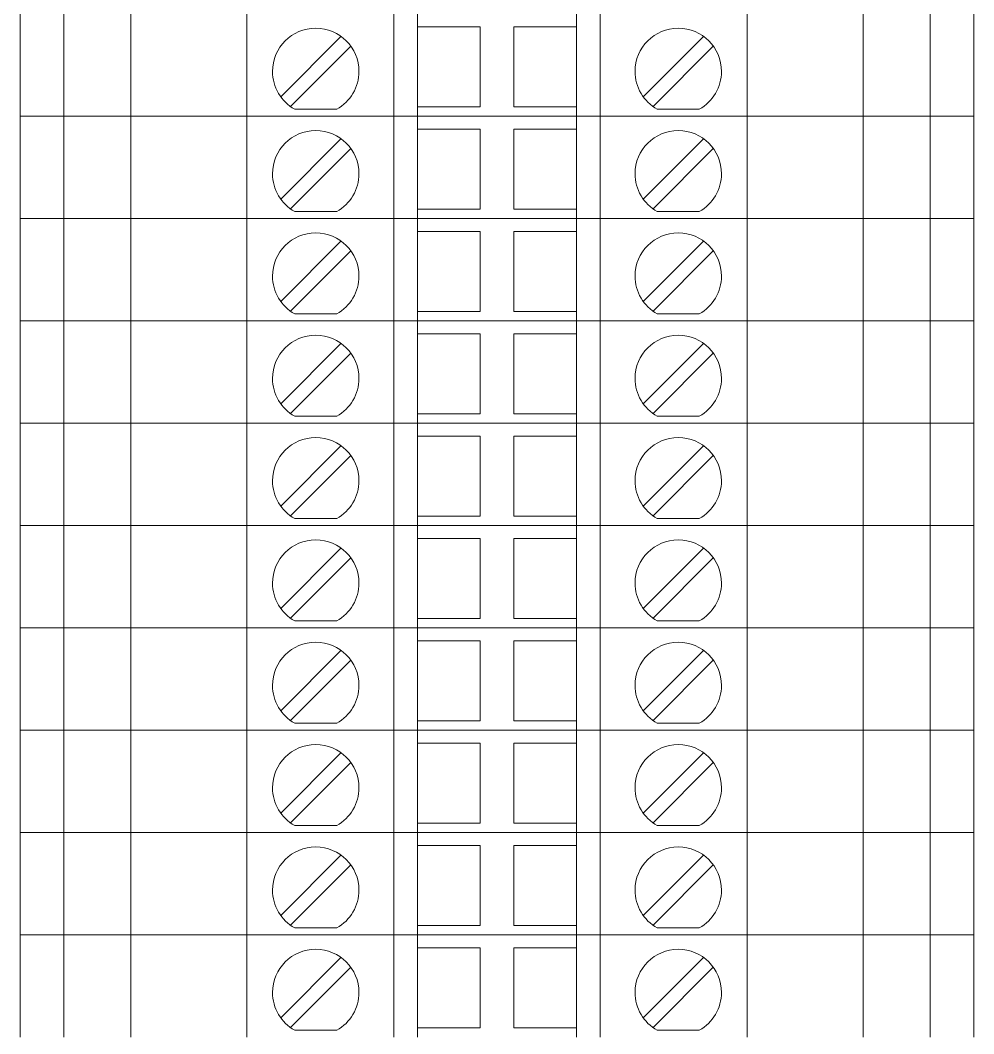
# Model space of a CAD drawing. Header units: millimetres. Extents: x 1880 to 4113, y 771 to 2990.
# Drawn here: x 3136.1 to 3184.1, y 2127 to 2178 of the extents above; entities that cross this region are included whole.
import ezdxf

# ---------------------------------------------------------------- set-up
doc = ezdxf.new("R2010")
doc.units = ezdxf.units.MM
doc.layers.add('000-PI-ORMAR', color=2, linetype='Continuous')

msp = doc.modelspace()

# ---------------------------------------------------------------- linework, layer by layer
at = {"layer": '000-PI-ORMAR', "color": 0, "linetype": 'ByBlock', "lineweight": 0}
for p, q in [((3136.072, 2173.213), (3136.072, 2178.363)), ((3138.272, 2173.213), (3138.272, 2178.363)), ((3141.633, 2173.213), (3141.633, 2178.363)), ((3147.472, 2173.213), (3147.472, 2178.363)), ((3154.872, 2173.213), (3154.872, 2178.363)), ((3156.072, 2173.213), (3156.072, 2178.363)), ((3164.072, 2173.213), (3164.072, 2178.363)), ((3165.272, 2173.213), (3165.272, 2178.363)), ((3172.672, 2173.213), (3172.672, 2178.363)), ((3178.511, 2173.213), (3178.511, 2178.363)), ((3181.872, 2173.213), (3181.872, 2178.363)), ((3184.072, 2173.213), (3184.072, 2178.363)), ((3156.072, 2177.713), (3156.072, 2177.713)), ((3156.072, 2177.713), (3159.222, 2177.713)), ((3159.222, 2177.713), (3159.222, 2173.688)), ((3159.222, 2177.713), (3159.222, 2177.713)), ((3160.922, 2177.713), (3164.072, 2177.713)), ((3160.922, 2173.688), (3160.922, 2177.713)), ((3160.922, 2177.713), (3160.922, 2177.713)), ((3164.072, 2177.713), (3164.072, 2177.713)), ((3152.217, 2177.229), (3149.182, 2174.193)), ((3152.217, 2177.229), (3152.217, 2177.229)), ((3170.467, 2177.229), (3167.432, 2174.193)), ((3170.467, 2177.229), (3170.467, 2177.229)), ((3149.676, 2173.698), (3152.712, 2176.734)), ((3152.712, 2176.734), (3152.712, 2176.734)), ((3154.872, 2174.163), (3154.872, 2176.763)), ((3154.872, 2176.763), (3154.872, 2176.763)), ((3165.272, 2176.763), (3165.272, 2176.763)), ((3165.272, 2174.163), (3165.272, 2176.763)), ((3167.926, 2173.698), (3170.962, 2176.734)), ((3170.962, 2176.734), (3170.962, 2176.734)), ((3149.182, 2174.193), (3149.182, 2174.193)), ((3154.872, 2174.163), (3154.872, 2174.163)), ((3165.272, 2174.163), (3165.272, 2174.163)), ((3167.432, 2174.193), (3167.432, 2174.193)), ((3149.676, 2173.698), (3149.676, 2173.698)), ((3156.072, 2173.688), (3156.072, 2173.688)), ((3159.222, 2173.688), (3156.072, 2173.688)), ((3159.222, 2173.688), (3159.222, 2173.688)), ((3164.072, 2173.688), (3160.922, 2173.688)), ((3160.922, 2173.688), (3160.922, 2173.688)), ((3164.072, 2173.688), (3164.072, 2173.688)), ((3167.926, 2173.698), (3167.926, 2173.698)), ((3136.072, 2173.213), (3136.072, 2173.213)), ((3136.072, 2173.213), (3136.755, 2173.213)), ((3136.072, 2173.213), (3136.072, 2173.213)), ((3136.072, 2173.213), (3136.755, 2173.213)), ((3136.072, 2168.063), (3136.072, 2173.213)), ((3137.072, 2173.213), (3136.755, 2173.213)), ((3137.072, 2173.213), (3136.755, 2173.213)), ((3138.272, 2173.213), (3137.072, 2173.213)), ((3137.072, 2173.213), (3137.072, 2173.213)), ((3137.072, 2173.213), (3137.072, 2173.213)), ((3138.272, 2173.213), (3137.072, 2173.213)), ((3137.572, 2173.213), (3137.572, 2173.213)), ((3139.864, 2173.213), (3138.272, 2173.213)), ((3138.272, 2173.213), (3138.272, 2173.213)), ((3138.272, 2173.213), (3138.272, 2173.213)), ((3139.864, 2173.213), (3138.272, 2173.213)), ((3138.272, 2168.063), (3138.272, 2173.213)), ((3142.006, 2173.213), (3139.864, 2173.213)), ((3142.006, 2173.213), (3139.864, 2173.213)), ((3140.322, 2173.213), (3140.322, 2173.213)), ((3140.322, 2173.213), (3140.322, 2173.213)), ((3141.633, 2168.063), (3141.633, 2173.213)), ((3142.006, 2173.213), (3142.39, 2173.213)), ((3142.39, 2173.213), (3142.006, 2173.213)), ((3142.39, 2173.213), (3144.898, 2173.213)), ((3144.898, 2173.213), (3142.39, 2173.213)), ((3142.872, 2173.213), (3142.872, 2173.213)), ((3142.872, 2173.213), (3142.872, 2173.213)), ((3143.772, 2173.213), (3143.772, 2173.213)), ((3143.772, 2173.213), (3143.772, 2173.213)), ((3144.072, 2173.213), (3144.072, 2173.213)), ((3147.472, 2173.213), (3144.898, 2173.213)), ((3147.472, 2173.213), (3144.898, 2173.213)), ((3154.872, 2173.213), (3147.472, 2173.213)), ((3154.872, 2173.213), (3147.472, 2173.213)), ((3147.472, 2168.063), (3147.472, 2173.213)), ((3149.888, 2173.563), (3149.888, 2173.563)), ((3149.888, 2173.563), (3152.006, 2173.563)), ((3152.006, 2173.563), (3152.006, 2173.563)), ((3156.072, 2173.213), (3154.872, 2173.213)), ((3156.072, 2173.213), (3154.872, 2173.213)), ((3154.872, 2168.063), (3154.872, 2173.213)), ((3164.072, 2173.213), (3156.072, 2173.213)), ((3156.072, 2173.213), (3156.072, 2173.213)), ((3156.072, 2173.213), (3156.072, 2173.213)), ((3164.072, 2173.213), (3156.072, 2173.213)), ((3156.072, 2168.063), (3156.072, 2173.213)), ((3165.272, 2173.213), (3164.072, 2173.213)), ((3164.072, 2173.213), (3164.072, 2173.213)), ((3164.072, 2173.213), (3164.072, 2173.213)), ((3165.272, 2173.213), (3164.072, 2173.213)), ((3164.072, 2168.063), (3164.072, 2173.213)), ((3172.672, 2173.213), (3165.272, 2173.213)), ((3172.672, 2173.213), (3165.272, 2173.213)), ((3165.272, 2168.063), (3165.272, 2173.213)), ((3168.138, 2173.563), (3168.138, 2173.563)), ((3168.138, 2173.563), (3170.256, 2173.563)), ((3169.872, 2173.213), (3169.872, 2173.213)), ((3169.872, 2173.213), (3169.872, 2173.213)), ((3170.256, 2173.563), (3170.256, 2173.563)), ((3175.246, 2173.213), (3172.672, 2173.213)), ((3175.246, 2173.213), (3172.672, 2173.213)), ((3172.672, 2168.063), (3172.672, 2173.213)), ((3174.922, 2173.213), (3174.922, 2173.213)), ((3174.922, 2173.213), (3174.922, 2173.213)), ((3175.246, 2173.213), (3177.754, 2173.213)), ((3177.754, 2173.213), (3175.246, 2173.213)), ((3176.072, 2173.213), (3176.072, 2173.213)), ((3177.572, 2173.213), (3177.572, 2173.213)), ((3177.572, 2173.213), (3177.572, 2173.213)), ((3177.754, 2173.213), (3178.138, 2173.213)), ((3178.138, 2173.213), (3177.754, 2173.213)), ((3180.28, 2173.213), (3178.138, 2173.213)), ((3180.28, 2173.213), (3178.138, 2173.213)), ((3178.511, 2168.063), (3178.511, 2173.213)), ((3179.822, 2173.213), (3179.822, 2173.213)), ((3179.822, 2173.213), (3179.822, 2173.213)), ((3181.872, 2173.213), (3180.28, 2173.213)), ((3181.872, 2173.213), (3180.28, 2173.213)), ((3181.872, 2173.213), (3184.072, 2173.213)), ((3181.872, 2173.213), (3181.872, 2173.213)), ((3181.872, 2173.213), (3181.872, 2173.213)), ((3181.872, 2173.213), (3184.072, 2173.213)), ((3181.872, 2168.063), (3181.872, 2173.213)), ((3184.072, 2173.213), (3184.072, 2173.213)), ((3184.072, 2173.213), (3184.072, 2173.213)), ((3184.072, 2168.063), (3184.072, 2173.213)), ((3156.072, 2172.563), (3156.072, 2172.563)), ((3156.072, 2172.563), (3159.222, 2172.563)), ((3159.222, 2172.563), (3159.222, 2168.538)), ((3159.222, 2172.563), (3159.222, 2172.563)), ((3160.922, 2172.563), (3164.072, 2172.563)), ((3160.922, 2168.538), (3160.922, 2172.563)), ((3160.922, 2172.563), (3160.922, 2172.563)), ((3164.072, 2172.563), (3164.072, 2172.563)), ((3152.217, 2172.079), (3149.182, 2169.043)), ((3149.676, 2168.548), (3152.712, 2171.584)), ((3152.217, 2172.079), (3152.217, 2172.079)), ((3152.712, 2171.584), (3152.712, 2171.584)), ((3154.872, 2169.013), (3154.872, 2171.613)), ((3154.872, 2171.613), (3154.872, 2171.613)), ((3165.272, 2171.613), (3165.272, 2171.613)), ((3165.272, 2169.013), (3165.272, 2171.613)), ((3170.467, 2172.079), (3167.432, 2169.043)), ((3167.926, 2168.548), (3170.962, 2171.584)), ((3170.467, 2172.079), (3170.467, 2172.079)), ((3170.962, 2171.584), (3170.962, 2171.584)), ((3149.182, 2169.043), (3149.182, 2169.043)), ((3167.432, 2169.043), (3167.432, 2169.043)), ((3149.676, 2168.548), (3149.676, 2168.548)), ((3154.872, 2169.013), (3154.872, 2169.013)), ((3156.072, 2168.538), (3156.072, 2168.538)), ((3159.222, 2168.538), (3156.072, 2168.538)), ((3159.222, 2168.538), (3159.222, 2168.538)), ((3164.072, 2168.538), (3160.922, 2168.538)), ((3160.922, 2168.538), (3160.922, 2168.538)), ((3164.072, 2168.538), (3164.072, 2168.538)), ((3165.272, 2169.013), (3165.272, 2169.013)), ((3167.926, 2168.548), (3167.926, 2168.548)), ((3136.072, 2168.063), (3136.072, 2168.063)), ((3136.072, 2168.063), (3136.755, 2168.063)), ((3136.072, 2168.063), (3136.072, 2168.063)), ((3136.072, 2168.063), (3136.755, 2168.063)), ((3136.072, 2162.913), (3136.072, 2168.063)), ((3137.072, 2168.063), (3136.755, 2168.063)), ((3137.072, 2168.063), (3136.755, 2168.063)), ((3138.272, 2168.063), (3137.072, 2168.063)), ((3137.072, 2168.063), (3137.072, 2168.063)), ((3137.072, 2168.063), (3137.072, 2168.063)), ((3138.272, 2168.063), (3137.072, 2168.063)), ((3137.572, 2168.063), (3137.572, 2168.063)), ((3139.864, 2168.063), (3138.272, 2168.063)), ((3138.272, 2168.063), (3138.272, 2168.063)), ((3138.272, 2168.063), (3138.272, 2168.063)), ((3139.864, 2168.063), (3138.272, 2168.063)), ((3138.272, 2162.913), (3138.272, 2168.063)), ((3142.006, 2168.063), (3139.864, 2168.063)), ((3142.006, 2168.063), (3139.864, 2168.063)), ((3140.322, 2168.063), (3140.322, 2168.063)), ((3140.322, 2168.063), (3140.322, 2168.063)), ((3141.633, 2162.913), (3141.633, 2168.063)), ((3142.006, 2168.063), (3142.39, 2168.063)), ((3142.39, 2168.063), (3142.006, 2168.063)), ((3142.39, 2168.063), (3144.898, 2168.063)), ((3144.898, 2168.063), (3142.39, 2168.063)), ((3142.872, 2168.063), (3142.872, 2168.063)), ((3142.872, 2168.063), (3142.872, 2168.063)), ((3143.772, 2168.063), (3143.772, 2168.063)), ((3143.772, 2168.063), (3143.772, 2168.063)), ((3144.072, 2168.063), (3144.072, 2168.063)), ((3147.472, 2168.063), (3144.898, 2168.063)), ((3147.472, 2168.063), (3144.898, 2168.063)), ((3154.872, 2168.063), (3147.472, 2168.063)), ((3154.872, 2168.063), (3147.472, 2168.063)), ((3147.472, 2162.913), (3147.472, 2168.063)), ((3149.888, 2168.413), (3149.888, 2168.413)), ((3149.888, 2168.413), (3152.006, 2168.413)), ((3152.006, 2168.413), (3152.006, 2168.413)), ((3156.072, 2168.063), (3154.872, 2168.063)), ((3156.072, 2168.063), (3154.872, 2168.063)), ((3154.872, 2162.913), (3154.872, 2168.063)), ((3164.072, 2168.063), (3156.072, 2168.063)), ((3156.072, 2168.063), (3156.072, 2168.063)), ((3156.072, 2168.063), (3156.072, 2168.063)), ((3164.072, 2168.063), (3156.072, 2168.063)), ((3156.072, 2162.913), (3156.072, 2168.063)), ((3165.272, 2168.063), (3164.072, 2168.063)), ((3164.072, 2168.063), (3164.072, 2168.063)), ((3164.072, 2168.063), (3164.072, 2168.063)), ((3165.272, 2168.063), (3164.072, 2168.063)), ((3164.072, 2162.913), (3164.072, 2168.063)), ((3172.672, 2168.063), (3165.272, 2168.063)), ((3172.672, 2168.063), (3165.272, 2168.063)), ((3165.272, 2162.913), (3165.272, 2168.063)), ((3168.138, 2168.413), (3168.138, 2168.413)), ((3168.138, 2168.413), (3170.256, 2168.413)), ((3169.872, 2168.063), (3169.872, 2168.063)), ((3169.872, 2168.063), (3169.872, 2168.063)), ((3170.256, 2168.413), (3170.256, 2168.413)), ((3175.246, 2168.063), (3172.672, 2168.063)), ((3175.246, 2168.063), (3172.672, 2168.063)), ((3172.672, 2162.913), (3172.672, 2168.063)), ((3174.922, 2168.063), (3174.922, 2168.063)), ((3174.922, 2168.063), (3174.922, 2168.063)), ((3175.246, 2168.063), (3177.754, 2168.063)), ((3177.754, 2168.063), (3175.246, 2168.063)), ((3176.072, 2168.063), (3176.072, 2168.063)), ((3177.572, 2168.063), (3177.572, 2168.063)), ((3177.572, 2168.063), (3177.572, 2168.063)), ((3177.754, 2168.063), (3178.138, 2168.063)), ((3178.138, 2168.063), (3177.754, 2168.063)), ((3180.28, 2168.063), (3178.138, 2168.063)), ((3180.28, 2168.063), (3178.138, 2168.063)), ((3178.511, 2162.913), (3178.511, 2168.063)), ((3179.822, 2168.063), (3179.822, 2168.063)), ((3179.822, 2168.063), (3179.822, 2168.063)), ((3181.872, 2168.063), (3180.28, 2168.063)), ((3181.872, 2168.063), (3180.28, 2168.063)), ((3181.872, 2168.063), (3184.072, 2168.063)), ((3181.872, 2168.063), (3181.872, 2168.063)), ((3181.872, 2168.063), (3181.872, 2168.063)), ((3181.872, 2168.063), (3184.072, 2168.063)), ((3181.872, 2162.913), (3181.872, 2168.063)), ((3184.072, 2168.063), (3184.072, 2168.063)), ((3184.072, 2168.063), (3184.072, 2168.063)), ((3184.072, 2162.913), (3184.072, 2168.063)), ((3156.072, 2167.413), (3156.072, 2167.413)), ((3156.072, 2167.413), (3159.222, 2167.413)), ((3159.222, 2167.413), (3159.222, 2163.388)), ((3159.222, 2167.413), (3159.222, 2167.413)), ((3160.922, 2167.413), (3164.072, 2167.413)), ((3160.922, 2163.388), (3160.922, 2167.413)), ((3160.922, 2167.413), (3160.922, 2167.413)), ((3164.072, 2167.413), (3164.072, 2167.413)), ((3152.217, 2166.929), (3149.182, 2163.893)), ((3152.217, 2166.929), (3152.217, 2166.929)), ((3170.467, 2166.929), (3167.432, 2163.893)), ((3170.467, 2166.929), (3170.467, 2166.929)), ((3149.676, 2163.398), (3152.712, 2166.434)), ((3152.712, 2166.434), (3152.712, 2166.434)), ((3154.872, 2163.863), (3154.872, 2166.463)), ((3154.872, 2166.463), (3154.872, 2166.463)), ((3165.272, 2166.463), (3165.272, 2166.463)), ((3165.272, 2163.863), (3165.272, 2166.463)), ((3167.926, 2163.398), (3170.962, 2166.434)), ((3170.962, 2166.434), (3170.962, 2166.434)), ((3149.182, 2163.893), (3149.182, 2163.893)), ((3154.872, 2163.863), (3154.872, 2163.863)), ((3165.272, 2163.863), (3165.272, 2163.863)), ((3167.432, 2163.893), (3167.432, 2163.893)), ((3136.072, 2162.913), (3136.072, 2162.913)), ((3136.072, 2162.913), (3136.755, 2162.913)), ((3136.072, 2162.913), (3136.072, 2162.913)), ((3136.072, 2162.913), (3136.755, 2162.913)), ((3136.072, 2157.763), (3136.072, 2162.913)), ((3137.072, 2162.913), (3136.755, 2162.913)), ((3137.072, 2162.913), (3136.755, 2162.913)), ((3138.272, 2162.913), (3137.072, 2162.913)), ((3137.072, 2162.913), (3137.072, 2162.913)), ((3137.072, 2162.913), (3137.072, 2162.913)), ((3138.272, 2162.913), (3137.072, 2162.913)), ((3137.572, 2162.913), (3137.572, 2162.913)), ((3139.864, 2162.913), (3138.272, 2162.913)), ((3138.272, 2162.913), (3138.272, 2162.913)), ((3138.272, 2162.913), (3138.272, 2162.913)), ((3139.864, 2162.913), (3138.272, 2162.913)), ((3138.272, 2157.763), (3138.272, 2162.913)), ((3142.006, 2162.913), (3139.864, 2162.913)), ((3142.006, 2162.913), (3139.864, 2162.913)), ((3140.322, 2162.913), (3140.322, 2162.913)), ((3140.322, 2162.913), (3140.322, 2162.913)), ((3141.633, 2157.763), (3141.633, 2162.913)), ((3142.006, 2162.913), (3142.39, 2162.913)), ((3142.39, 2162.913), (3142.006, 2162.913)), ((3142.39, 2162.913), (3144.898, 2162.913)), ((3144.898, 2162.913), (3142.39, 2162.913)), ((3142.872, 2162.913), (3142.872, 2162.913)), ((3142.872, 2162.913), (3142.872, 2162.913)), ((3143.772, 2162.913), (3143.772, 2162.913)), ((3143.772, 2162.913), (3143.772, 2162.913)), ((3144.072, 2162.913), (3144.072, 2162.913)), ((3147.472, 2162.913), (3144.898, 2162.913)), ((3147.472, 2162.913), (3144.898, 2162.913)), ((3154.872, 2162.913), (3147.472, 2162.913)), ((3154.872, 2162.913), (3147.472, 2162.913)), ((3147.472, 2157.763), (3147.472, 2162.913)), ((3149.676, 2163.398), (3149.676, 2163.398)), ((3149.888, 2163.263), (3149.888, 2163.263)), ((3149.888, 2163.263), (3152.006, 2163.263)), ((3152.006, 2163.263), (3152.006, 2163.263)), ((3156.072, 2162.913), (3154.872, 2162.913)), ((3156.072, 2162.913), (3154.872, 2162.913)), ((3154.872, 2157.763), (3154.872, 2162.913)), ((3156.072, 2163.388), (3156.072, 2163.388)), ((3159.222, 2163.388), (3156.072, 2163.388)), ((3164.072, 2162.913), (3156.072, 2162.913)), ((3156.072, 2162.913), (3156.072, 2162.913)), ((3156.072, 2162.913), (3156.072, 2162.913)), ((3164.072, 2162.913), (3156.072, 2162.913)), ((3156.072, 2157.763), (3156.072, 2162.913)), ((3159.222, 2163.388), (3159.222, 2163.388)), ((3164.072, 2163.388), (3160.922, 2163.388)), ((3160.922, 2163.388), (3160.922, 2163.388)), ((3164.072, 2163.388), (3164.072, 2163.388)), ((3165.272, 2162.913), (3164.072, 2162.913)), ((3164.072, 2162.913), (3164.072, 2162.913)), ((3164.072, 2162.913), (3164.072, 2162.913)), ((3165.272, 2162.913), (3164.072, 2162.913)), ((3164.072, 2157.763), (3164.072, 2162.913)), ((3172.672, 2162.913), (3165.272, 2162.913)), ((3172.672, 2162.913), (3165.272, 2162.913)), ((3165.272, 2157.763), (3165.272, 2162.913)), ((3167.926, 2163.398), (3167.926, 2163.398)), ((3168.138, 2163.263), (3168.138, 2163.263)), ((3168.138, 2163.263), (3170.256, 2163.263)), ((3169.872, 2162.913), (3169.872, 2162.913)), ((3169.872, 2162.913), (3169.872, 2162.913)), ((3170.256, 2163.263), (3170.256, 2163.263)), ((3175.246, 2162.913), (3172.672, 2162.913)), ((3175.246, 2162.913), (3172.672, 2162.913)), ((3172.672, 2157.763), (3172.672, 2162.913)), ((3174.922, 2162.913), (3174.922, 2162.913)), ((3174.922, 2162.913), (3174.922, 2162.913)), ((3175.246, 2162.913), (3177.754, 2162.913)), ((3177.754, 2162.913), (3175.246, 2162.913)), ((3176.072, 2162.913), (3176.072, 2162.913)), ((3177.572, 2162.913), (3177.572, 2162.913)), ((3177.572, 2162.913), (3177.572, 2162.913)), ((3177.754, 2162.913), (3178.138, 2162.913)), ((3178.138, 2162.913), (3177.754, 2162.913)), ((3180.28, 2162.913), (3178.138, 2162.913)), ((3180.28, 2162.913), (3178.138, 2162.913)), ((3178.511, 2157.763), (3178.511, 2162.913)), ((3179.822, 2162.913), (3179.822, 2162.913)), ((3179.822, 2162.913), (3179.822, 2162.913)), ((3181.872, 2162.913), (3180.28, 2162.913)), ((3181.872, 2162.913), (3180.28, 2162.913)), ((3181.872, 2162.913), (3184.072, 2162.913)), ((3181.872, 2162.913), (3181.872, 2162.913)), ((3181.872, 2162.913), (3181.872, 2162.913)), ((3181.872, 2162.913), (3184.072, 2162.913)), ((3181.872, 2157.763), (3181.872, 2162.913)), ((3184.072, 2162.913), (3184.072, 2162.913)), ((3184.072, 2162.913), (3184.072, 2162.913)), ((3184.072, 2157.763), (3184.072, 2162.913)), ((3156.072, 2162.263), (3156.072, 2162.263)), ((3156.072, 2162.263), (3159.222, 2162.263)), ((3159.222, 2162.263), (3159.222, 2158.238)), ((3159.222, 2162.263), (3159.222, 2162.263)), ((3160.922, 2162.263), (3164.072, 2162.263)), ((3160.922, 2158.238), (3160.922, 2162.263)), ((3160.922, 2162.263), (3160.922, 2162.263)), ((3164.072, 2162.263), (3164.072, 2162.263)), ((3152.217, 2161.779), (3149.182, 2158.743)), ((3152.217, 2161.779), (3152.217, 2161.779)), ((3170.467, 2161.779), (3167.432, 2158.743)), ((3170.467, 2161.779), (3170.467, 2161.779)), ((3149.676, 2158.248), (3152.712, 2161.284)), ((3152.712, 2161.284), (3152.712, 2161.284)), ((3154.872, 2158.713), (3154.872, 2161.313)), ((3154.872, 2161.313), (3154.872, 2161.313)), ((3165.272, 2161.313), (3165.272, 2161.313)), ((3165.272, 2158.713), (3165.272, 2161.313)), ((3167.926, 2158.248), (3170.962, 2161.284)), ((3170.962, 2161.284), (3170.962, 2161.284)), ((3149.182, 2158.743), (3149.182, 2158.743)), ((3154.872, 2158.713), (3154.872, 2158.713)), ((3165.272, 2158.713), (3165.272, 2158.713)), ((3167.432, 2158.743), (3167.432, 2158.743)), ((3149.676, 2158.248), (3149.676, 2158.248)), ((3149.888, 2158.113), (3149.888, 2158.113)), ((3149.888, 2158.113), (3152.006, 2158.113)), ((3152.006, 2158.113), (3152.006, 2158.113)), ((3156.072, 2158.238), (3156.072, 2158.238)), ((3159.222, 2158.238), (3156.072, 2158.238)), ((3159.222, 2158.238), (3159.222, 2158.238)), ((3164.072, 2158.238), (3160.922, 2158.238)), ((3160.922, 2158.238), (3160.922, 2158.238)), ((3164.072, 2158.238), (3164.072, 2158.238)), ((3167.926, 2158.248), (3167.926, 2158.248)), ((3168.138, 2158.113), (3168.138, 2158.113)), ((3168.138, 2158.113), (3170.256, 2158.113)), ((3170.256, 2158.113), (3170.256, 2158.113)), ((3136.072, 2157.763), (3136.072, 2157.763)), ((3136.072, 2157.763), (3136.755, 2157.763)), ((3136.072, 2157.763), (3136.072, 2157.763)), ((3136.072, 2157.763), (3136.755, 2157.763)), ((3136.072, 2152.613), (3136.072, 2157.763)), ((3137.072, 2157.763), (3136.755, 2157.763)), ((3137.072, 2157.763), (3136.755, 2157.763)), ((3138.272, 2157.763), (3137.072, 2157.763)), ((3137.072, 2157.763), (3137.072, 2157.763)), ((3137.072, 2157.763), (3137.072, 2157.763)), ((3138.272, 2157.763), (3137.072, 2157.763)), ((3137.572, 2157.763), (3137.572, 2157.763)), ((3139.864, 2157.763), (3138.272, 2157.763)), ((3138.272, 2157.763), (3138.272, 2157.763)), ((3138.272, 2157.763), (3138.272, 2157.763)), ((3139.864, 2157.763), (3138.272, 2157.763)), ((3138.272, 2152.613), (3138.272, 2157.763)), ((3142.006, 2157.763), (3139.864, 2157.763)), ((3142.006, 2157.763), (3139.864, 2157.763)), ((3140.322, 2157.763), (3140.322, 2157.763)), ((3140.322, 2157.763), (3140.322, 2157.763)), ((3141.633, 2152.613), (3141.633, 2157.763)), ((3142.006, 2157.763), (3142.39, 2157.763)), ((3142.39, 2157.763), (3142.006, 2157.763)), ((3142.39, 2157.763), (3144.898, 2157.763)), ((3144.898, 2157.763), (3142.39, 2157.763)), ((3142.872, 2157.763), (3142.872, 2157.763)), ((3142.872, 2157.763), (3142.872, 2157.763)), ((3143.772, 2157.763), (3143.772, 2157.763)), ((3143.772, 2157.763), (3143.772, 2157.763)), ((3144.072, 2157.763), (3144.072, 2157.763)), ((3147.472, 2157.763), (3144.898, 2157.763)), ((3147.472, 2157.763), (3144.898, 2157.763)), ((3154.872, 2157.763), (3147.472, 2157.763)), ((3154.872, 2157.763), (3147.472, 2157.763)), ((3147.472, 2152.613), (3147.472, 2157.763)), ((3156.072, 2157.763), (3154.872, 2157.763)), ((3156.072, 2157.763), (3154.872, 2157.763)), ((3154.872, 2152.613), (3154.872, 2157.763)), ((3164.072, 2157.763), (3156.072, 2157.763)), ((3156.072, 2157.763), (3156.072, 2157.763)), ((3156.072, 2157.763), (3156.072, 2157.763)), ((3164.072, 2157.763), (3156.072, 2157.763)), ((3156.072, 2152.613), (3156.072, 2157.763)), ((3165.272, 2157.763), (3164.072, 2157.763)), ((3164.072, 2157.763), (3164.072, 2157.763)), ((3164.072, 2157.763), (3164.072, 2157.763)), ((3165.272, 2157.763), (3164.072, 2157.763)), ((3164.072, 2152.613), (3164.072, 2157.763)), ((3172.672, 2157.763), (3165.272, 2157.763)), ((3172.672, 2157.763), (3165.272, 2157.763)), ((3165.272, 2152.613), (3165.272, 2157.763)), ((3169.872, 2157.763), (3169.872, 2157.763)), ((3169.872, 2157.763), (3169.872, 2157.763)), ((3175.246, 2157.763), (3172.672, 2157.763)), ((3175.246, 2157.763), (3172.672, 2157.763)), ((3172.672, 2152.613), (3172.672, 2157.763)), ((3174.922, 2157.763), (3174.922, 2157.763)), ((3174.922, 2157.763), (3174.922, 2157.763)), ((3175.246, 2157.763), (3177.754, 2157.763)), ((3177.754, 2157.763), (3175.246, 2157.763)), ((3176.072, 2157.763), (3176.072, 2157.763)), ((3177.572, 2157.763), (3177.572, 2157.763)), ((3177.572, 2157.763), (3177.572, 2157.763)), ((3177.754, 2157.763), (3178.138, 2157.763)), ((3178.138, 2157.763), (3177.754, 2157.763)), ((3180.28, 2157.763), (3178.138, 2157.763)), ((3180.28, 2157.763), (3178.138, 2157.763)), ((3178.511, 2152.613), (3178.511, 2157.763)), ((3179.822, 2157.763), (3179.822, 2157.763)), ((3179.822, 2157.763), (3179.822, 2157.763)), ((3181.872, 2157.763), (3180.28, 2157.763)), ((3181.872, 2157.763), (3180.28, 2157.763)), ((3181.872, 2157.763), (3184.072, 2157.763)), ((3181.872, 2157.763), (3181.872, 2157.763)), ((3181.872, 2157.763), (3181.872, 2157.763)), ((3181.872, 2157.763), (3184.072, 2157.763)), ((3181.872, 2152.613), (3181.872, 2157.763)), ((3184.072, 2157.763), (3184.072, 2157.763)), ((3184.072, 2157.763), (3184.072, 2157.763)), ((3184.072, 2152.613), (3184.072, 2157.763)), ((3156.072, 2157.113), (3156.072, 2157.113)), ((3156.072, 2157.113), (3159.222, 2157.113)), ((3159.222, 2157.113), (3159.222, 2153.088)), ((3159.222, 2157.113), (3159.222, 2157.113)), ((3160.922, 2157.113), (3164.072, 2157.113)), ((3160.922, 2153.088), (3160.922, 2157.113)), ((3160.922, 2157.113), (3160.922, 2157.113)), ((3164.072, 2157.113), (3164.072, 2157.113)), ((3152.217, 2156.629), (3149.182, 2153.593)), ((3152.217, 2156.629), (3152.217, 2156.629)), ((3170.467, 2156.629), (3167.432, 2153.593)), ((3170.467, 2156.629), (3170.467, 2156.629)), ((3149.676, 2153.098), (3152.712, 2156.134)), ((3152.712, 2156.134), (3152.712, 2156.134)), ((3154.872, 2153.563), (3154.872, 2156.163)), ((3154.872, 2156.163), (3154.872, 2156.163)), ((3165.272, 2156.163), (3165.272, 2156.163)), ((3165.272, 2153.563), (3165.272, 2156.163)), ((3167.926, 2153.098), (3170.962, 2156.134)), ((3170.962, 2156.134), (3170.962, 2156.134)), ((3149.182, 2153.593), (3149.182, 2153.593)), ((3154.872, 2153.563), (3154.872, 2153.563)), ((3165.272, 2153.563), (3165.272, 2153.563)), ((3167.432, 2153.593), (3167.432, 2153.593)), ((3149.676, 2153.098), (3149.676, 2153.098)), ((3149.888, 2152.963), (3149.888, 2152.963)), ((3149.888, 2152.963), (3152.006, 2152.963)), ((3152.006, 2152.963), (3152.006, 2152.963)), ((3156.072, 2153.088), (3156.072, 2153.088)), ((3159.222, 2153.088), (3156.072, 2153.088)), ((3159.222, 2153.088), (3159.222, 2153.088)), ((3164.072, 2153.088), (3160.922, 2153.088)), ((3160.922, 2153.088), (3160.922, 2153.088)), ((3164.072, 2153.088), (3164.072, 2153.088)), ((3167.926, 2153.098), (3167.926, 2153.098)), ((3168.138, 2152.963), (3168.138, 2152.963)), ((3168.138, 2152.963), (3170.256, 2152.963)), ((3170.256, 2152.963), (3170.256, 2152.963)), ((3136.072, 2152.613), (3136.072, 2152.613)), ((3136.072, 2152.613), (3136.755, 2152.613)), ((3136.072, 2152.613), (3136.072, 2152.613)), ((3136.072, 2152.613), (3136.755, 2152.613)), ((3136.072, 2147.463), (3136.072, 2152.613)), ((3137.072, 2152.613), (3136.755, 2152.613)), ((3137.072, 2152.613), (3136.755, 2152.613)), ((3138.272, 2152.613), (3137.072, 2152.613)), ((3137.072, 2152.613), (3137.072, 2152.613)), ((3137.072, 2152.613), (3137.072, 2152.613)), ((3138.272, 2152.613), (3137.072, 2152.613)), ((3137.572, 2152.613), (3137.572, 2152.613)), ((3139.864, 2152.613), (3138.272, 2152.613)), ((3138.272, 2152.613), (3138.272, 2152.613)), ((3138.272, 2152.613), (3138.272, 2152.613)), ((3139.864, 2152.613), (3138.272, 2152.613)), ((3138.272, 2147.463), (3138.272, 2152.613)), ((3142.006, 2152.613), (3139.864, 2152.613)), ((3142.006, 2152.613), (3139.864, 2152.613)), ((3140.322, 2152.613), (3140.322, 2152.613)), ((3140.322, 2152.613), (3140.322, 2152.613)), ((3141.633, 2147.463), (3141.633, 2152.613)), ((3142.006, 2152.613), (3142.39, 2152.613)), ((3142.39, 2152.613), (3142.006, 2152.613)), ((3142.39, 2152.613), (3144.898, 2152.613)), ((3144.898, 2152.613), (3142.39, 2152.613)), ((3142.872, 2152.613), (3142.872, 2152.613)), ((3142.872, 2152.613), (3142.872, 2152.613)), ((3143.772, 2152.613), (3143.772, 2152.613)), ((3143.772, 2152.613), (3143.772, 2152.613)), ((3144.072, 2152.613), (3144.072, 2152.613)), ((3147.472, 2152.613), (3144.898, 2152.613)), ((3147.472, 2152.613), (3144.898, 2152.613)), ((3154.872, 2152.613), (3147.472, 2152.613)), ((3154.872, 2152.613), (3147.472, 2152.613)), ((3147.472, 2147.463), (3147.472, 2152.613)), ((3156.072, 2152.613), (3154.872, 2152.613)), ((3156.072, 2152.613), (3154.872, 2152.613)), ((3154.872, 2147.463), (3154.872, 2152.613)), ((3164.072, 2152.613), (3156.072, 2152.613)), ((3156.072, 2152.613), (3156.072, 2152.613)), ((3156.072, 2152.613), (3156.072, 2152.613)), ((3164.072, 2152.613), (3156.072, 2152.613)), ((3156.072, 2147.463), (3156.072, 2152.613)), ((3165.272, 2152.613), (3164.072, 2152.613)), ((3164.072, 2152.613), (3164.072, 2152.613)), ((3164.072, 2152.613), (3164.072, 2152.613)), ((3165.272, 2152.613), (3164.072, 2152.613)), ((3164.072, 2147.463), (3164.072, 2152.613)), ((3172.672, 2152.613), (3165.272, 2152.613)), ((3172.672, 2152.613), (3165.272, 2152.613)), ((3165.272, 2147.463), (3165.272, 2152.613)), ((3169.872, 2152.613), (3169.872, 2152.613)), ((3169.872, 2152.613), (3169.872, 2152.613)), ((3175.246, 2152.613), (3172.672, 2152.613)), ((3175.246, 2152.613), (3172.672, 2152.613)), ((3172.672, 2147.463), (3172.672, 2152.613)), ((3174.922, 2152.613), (3174.922, 2152.613)), ((3174.922, 2152.613), (3174.922, 2152.613)), ((3175.246, 2152.613), (3177.754, 2152.613)), ((3177.754, 2152.613), (3175.246, 2152.613)), ((3176.072, 2152.613), (3176.072, 2152.613)), ((3177.572, 2152.613), (3177.572, 2152.613)), ((3177.572, 2152.613), (3177.572, 2152.613)), ((3177.754, 2152.613), (3178.138, 2152.613)), ((3178.138, 2152.613), (3177.754, 2152.613)), ((3180.28, 2152.613), (3178.138, 2152.613)), ((3180.28, 2152.613), (3178.138, 2152.613)), ((3178.511, 2147.463), (3178.511, 2152.613)), ((3179.822, 2152.613), (3179.822, 2152.613)), ((3179.822, 2152.613), (3179.822, 2152.613)), ((3181.872, 2152.613), (3180.28, 2152.613)), ((3181.872, 2152.613), (3180.28, 2152.613)), ((3181.872, 2152.613), (3184.072, 2152.613)), ((3181.872, 2152.613), (3181.872, 2152.613)), ((3181.872, 2152.613), (3181.872, 2152.613)), ((3181.872, 2152.613), (3184.072, 2152.613)), ((3181.872, 2147.463), (3181.872, 2152.613)), ((3184.072, 2152.613), (3184.072, 2152.613)), ((3184.072, 2152.613), (3184.072, 2152.613)), ((3184.072, 2147.463), (3184.072, 2152.613)), ((3156.072, 2151.963), (3156.072, 2151.963)), ((3156.072, 2151.963), (3159.222, 2151.963)), ((3159.222, 2151.963), (3159.222, 2147.938)), ((3159.222, 2151.963), (3159.222, 2151.963)), ((3160.922, 2151.963), (3164.072, 2151.963)), ((3160.922, 2147.938), (3160.922, 2151.963)), ((3160.922, 2151.963), (3160.922, 2151.963)), ((3164.072, 2151.963), (3164.072, 2151.963)), ((3152.217, 2151.479), (3149.182, 2148.443)), ((3152.217, 2151.479), (3152.217, 2151.479)), ((3170.467, 2151.479), (3167.432, 2148.443)), ((3170.467, 2151.479), (3170.467, 2151.479)), ((3149.676, 2147.948), (3152.712, 2150.984)), ((3152.712, 2150.984), (3152.712, 2150.984)), ((3154.872, 2148.413), (3154.872, 2151.013)), ((3154.872, 2151.013), (3154.872, 2151.013)), ((3165.272, 2151.013), (3165.272, 2151.013)), ((3165.272, 2148.413), (3165.272, 2151.013)), ((3167.926, 2147.948), (3170.962, 2150.984)), ((3170.962, 2150.984), (3170.962, 2150.984)), ((3149.182, 2148.443), (3149.182, 2148.443)), ((3154.872, 2148.413), (3154.872, 2148.413)), ((3165.272, 2148.413), (3165.272, 2148.413)), ((3167.432, 2148.443), (3167.432, 2148.443)), ((3149.676, 2147.948), (3149.676, 2147.948)), ((3149.888, 2147.813), (3149.888, 2147.813)), ((3149.888, 2147.813), (3152.006, 2147.813)), ((3152.006, 2147.813), (3152.006, 2147.813)), ((3156.072, 2147.938), (3156.072, 2147.938)), ((3159.222, 2147.938), (3156.072, 2147.938)), ((3159.222, 2147.938), (3159.222, 2147.938)), ((3164.072, 2147.938), (3160.922, 2147.938)), ((3160.922, 2147.938), (3160.922, 2147.938)), ((3164.072, 2147.938), (3164.072, 2147.938)), ((3167.926, 2147.948), (3167.926, 2147.948)), ((3168.138, 2147.813), (3168.138, 2147.813)), ((3168.138, 2147.813), (3170.256, 2147.813)), ((3170.256, 2147.813), (3170.256, 2147.813)), ((3136.072, 2147.463), (3136.072, 2147.463)), ((3136.072, 2147.463), (3136.755, 2147.463)), ((3136.072, 2147.463), (3136.072, 2147.463)), ((3136.072, 2147.463), (3136.755, 2147.463)), ((3136.072, 2142.313), (3136.072, 2147.463)), ((3137.072, 2147.463), (3136.755, 2147.463)), ((3137.072, 2147.463), (3136.755, 2147.463)), ((3138.272, 2147.463), (3137.072, 2147.463)), ((3137.072, 2147.463), (3137.072, 2147.463)), ((3137.072, 2147.463), (3137.072, 2147.463)), ((3138.272, 2147.463), (3137.072, 2147.463)), ((3137.572, 2147.463), (3137.572, 2147.463)), ((3139.864, 2147.463), (3138.272, 2147.463)), ((3138.272, 2147.463), (3138.272, 2147.463)), ((3138.272, 2147.463), (3138.272, 2147.463)), ((3139.864, 2147.463), (3138.272, 2147.463)), ((3138.272, 2142.313), (3138.272, 2147.463)), ((3142.006, 2147.463), (3139.864, 2147.463)), ((3142.006, 2147.463), (3139.864, 2147.463)), ((3140.322, 2147.463), (3140.322, 2147.463)), ((3140.322, 2147.463), (3140.322, 2147.463)), ((3141.633, 2142.313), (3141.633, 2147.463)), ((3142.006, 2147.463), (3142.39, 2147.463)), ((3142.39, 2147.463), (3142.006, 2147.463)), ((3142.39, 2147.463), (3144.898, 2147.463)), ((3144.898, 2147.463), (3142.39, 2147.463)), ((3142.872, 2147.463), (3142.872, 2147.463)), ((3142.872, 2147.463), (3142.872, 2147.463)), ((3143.772, 2147.463), (3143.772, 2147.463)), ((3143.772, 2147.463), (3143.772, 2147.463)), ((3144.072, 2147.463), (3144.072, 2147.463)), ((3147.472, 2147.463), (3144.898, 2147.463)), ((3147.472, 2147.463), (3144.898, 2147.463)), ((3154.872, 2147.463), (3147.472, 2147.463)), ((3154.872, 2147.463), (3147.472, 2147.463)), ((3147.472, 2142.313), (3147.472, 2147.463)), ((3156.072, 2147.463), (3154.872, 2147.463)), ((3156.072, 2147.463), (3154.872, 2147.463)), ((3154.872, 2142.313), (3154.872, 2147.463)), ((3164.072, 2147.463), (3156.072, 2147.463)), ((3156.072, 2147.463), (3156.072, 2147.463)), ((3156.072, 2147.463), (3156.072, 2147.463)), ((3164.072, 2147.463), (3156.072, 2147.463)), ((3156.072, 2142.313), (3156.072, 2147.463)), ((3165.272, 2147.463), (3164.072, 2147.463)), ((3164.072, 2147.463), (3164.072, 2147.463)), ((3164.072, 2147.463), (3164.072, 2147.463)), ((3165.272, 2147.463), (3164.072, 2147.463)), ((3164.072, 2142.313), (3164.072, 2147.463)), ((3172.672, 2147.463), (3165.272, 2147.463)), ((3172.672, 2147.463), (3165.272, 2147.463)), ((3165.272, 2142.313), (3165.272, 2147.463)), ((3169.872, 2147.463), (3169.872, 2147.463)), ((3169.872, 2147.463), (3169.872, 2147.463)), ((3175.246, 2147.463), (3172.672, 2147.463)), ((3175.246, 2147.463), (3172.672, 2147.463)), ((3172.672, 2142.313), (3172.672, 2147.463)), ((3174.922, 2147.463), (3174.922, 2147.463)), ((3174.922, 2147.463), (3174.922, 2147.463)), ((3175.246, 2147.463), (3177.754, 2147.463)), ((3177.754, 2147.463), (3175.246, 2147.463)), ((3176.072, 2147.463), (3176.072, 2147.463)), ((3177.572, 2147.463), (3177.572, 2147.463)), ((3177.572, 2147.463), (3177.572, 2147.463)), ((3177.754, 2147.463), (3178.138, 2147.463)), ((3178.138, 2147.463), (3177.754, 2147.463)), ((3180.28, 2147.463), (3178.138, 2147.463)), ((3180.28, 2147.463), (3178.138, 2147.463)), ((3178.511, 2142.313), (3178.511, 2147.463)), ((3179.822, 2147.463), (3179.822, 2147.463)), ((3179.822, 2147.463), (3179.822, 2147.463)), ((3181.872, 2147.463), (3180.28, 2147.463)), ((3181.872, 2147.463), (3180.28, 2147.463)), ((3181.872, 2147.463), (3184.072, 2147.463)), ((3181.872, 2147.463), (3181.872, 2147.463)), ((3181.872, 2147.463), (3181.872, 2147.463)), ((3181.872, 2147.463), (3184.072, 2147.463)), ((3181.872, 2142.313), (3181.872, 2147.463)), ((3184.072, 2147.463), (3184.072, 2147.463)), ((3184.072, 2147.463), (3184.072, 2147.463)), ((3184.072, 2142.313), (3184.072, 2147.463)), ((3156.072, 2146.813), (3156.072, 2146.813)), ((3156.072, 2146.813), (3159.222, 2146.813)), ((3159.222, 2146.813), (3159.222, 2142.788)), ((3159.222, 2146.813), (3159.222, 2146.813)), ((3160.922, 2146.813), (3164.072, 2146.813)), ((3160.922, 2142.788), (3160.922, 2146.813)), ((3160.922, 2146.813), (3160.922, 2146.813)), ((3164.072, 2146.813), (3164.072, 2146.813)), ((3152.217, 2146.329), (3149.182, 2143.293)), ((3152.217, 2146.329), (3152.217, 2146.329)), ((3170.467, 2146.329), (3167.432, 2143.293)), ((3170.467, 2146.329), (3170.467, 2146.329)), ((3149.676, 2142.798), (3152.712, 2145.834)), ((3152.712, 2145.834), (3152.712, 2145.834)), ((3154.872, 2143.263), (3154.872, 2145.863)), ((3154.872, 2145.863), (3154.872, 2145.863)), ((3165.272, 2145.863), (3165.272, 2145.863)), ((3165.272, 2143.263), (3165.272, 2145.863)), ((3167.926, 2142.798), (3170.962, 2145.834)), ((3170.962, 2145.834), (3170.962, 2145.834)), ((3149.182, 2143.293), (3149.182, 2143.293)), ((3154.872, 2143.263), (3154.872, 2143.263)), ((3165.272, 2143.263), (3165.272, 2143.263)), ((3167.432, 2143.293), (3167.432, 2143.293)), ((3149.676, 2142.798), (3149.676, 2142.798)), ((3149.888, 2142.663), (3149.888, 2142.663)), ((3149.888, 2142.663), (3152.006, 2142.663)), ((3152.006, 2142.663), (3152.006, 2142.663)), ((3156.072, 2142.788), (3156.072, 2142.788)), ((3159.222, 2142.788), (3156.072, 2142.788)), ((3159.222, 2142.788), (3159.222, 2142.788)), ((3164.072, 2142.788), (3160.922, 2142.788)), ((3160.922, 2142.788), (3160.922, 2142.788)), ((3164.072, 2142.788), (3164.072, 2142.788)), ((3167.926, 2142.798), (3167.926, 2142.798)), ((3168.138, 2142.663), (3168.138, 2142.663)), ((3168.138, 2142.663), (3170.256, 2142.663)), ((3170.256, 2142.663), (3170.256, 2142.663)), ((3136.072, 2142.313), (3136.072, 2142.313)), ((3136.072, 2142.313), (3136.755, 2142.313)), ((3136.072, 2142.313), (3136.072, 2142.313)), ((3136.072, 2142.313), (3136.755, 2142.313)), ((3136.072, 2137.163), (3136.072, 2142.313)), ((3137.072, 2142.313), (3136.755, 2142.313)), ((3137.072, 2142.313), (3136.755, 2142.313)), ((3138.272, 2142.313), (3137.072, 2142.313)), ((3137.072, 2142.313), (3137.072, 2142.313)), ((3137.072, 2142.313), (3137.072, 2142.313)), ((3138.272, 2142.313), (3137.072, 2142.313)), ((3137.572, 2142.313), (3137.572, 2142.313)), ((3139.864, 2142.313), (3138.272, 2142.313)), ((3138.272, 2142.313), (3138.272, 2142.313)), ((3138.272, 2142.313), (3138.272, 2142.313)), ((3139.864, 2142.313), (3138.272, 2142.313)), ((3138.272, 2137.163), (3138.272, 2142.313)), ((3142.006, 2142.313), (3139.864, 2142.313)), ((3142.006, 2142.313), (3139.864, 2142.313)), ((3140.322, 2142.313), (3140.322, 2142.313)), ((3140.322, 2142.313), (3140.322, 2142.313)), ((3141.633, 2137.163), (3141.633, 2142.313)), ((3142.006, 2142.313), (3142.39, 2142.313)), ((3142.39, 2142.313), (3142.006, 2142.313)), ((3142.39, 2142.313), (3144.898, 2142.313)), ((3144.898, 2142.313), (3142.39, 2142.313)), ((3142.872, 2142.313), (3142.872, 2142.313)), ((3142.872, 2142.313), (3142.872, 2142.313)), ((3143.772, 2142.313), (3143.772, 2142.313)), ((3143.772, 2142.313), (3143.772, 2142.313)), ((3144.072, 2142.313), (3144.072, 2142.313)), ((3147.472, 2142.313), (3144.898, 2142.313)), ((3147.472, 2142.313), (3144.898, 2142.313)), ((3154.872, 2142.313), (3147.472, 2142.313)), ((3154.872, 2142.313), (3147.472, 2142.313)), ((3147.472, 2137.163), (3147.472, 2142.313)), ((3156.072, 2142.313), (3154.872, 2142.313)), ((3156.072, 2142.313), (3154.872, 2142.313)), ((3154.872, 2137.163), (3154.872, 2142.313)), ((3164.072, 2142.313), (3156.072, 2142.313)), ((3156.072, 2142.313), (3156.072, 2142.313)), ((3156.072, 2142.313), (3156.072, 2142.313)), ((3164.072, 2142.313), (3156.072, 2142.313)), ((3156.072, 2137.163), (3156.072, 2142.313)), ((3165.272, 2142.313), (3164.072, 2142.313)), ((3164.072, 2142.313), (3164.072, 2142.313)), ((3164.072, 2142.313), (3164.072, 2142.313)), ((3165.272, 2142.313), (3164.072, 2142.313)), ((3164.072, 2137.163), (3164.072, 2142.313)), ((3172.672, 2142.313), (3165.272, 2142.313)), ((3172.672, 2142.313), (3165.272, 2142.313)), ((3165.272, 2137.163), (3165.272, 2142.313)), ((3169.872, 2142.313), (3169.872, 2142.313)), ((3169.872, 2142.313), (3169.872, 2142.313)), ((3175.246, 2142.313), (3172.672, 2142.313)), ((3175.246, 2142.313), (3172.672, 2142.313)), ((3172.672, 2137.163), (3172.672, 2142.313)), ((3174.922, 2142.313), (3174.922, 2142.313)), ((3174.922, 2142.313), (3174.922, 2142.313)), ((3175.246, 2142.313), (3177.754, 2142.313)), ((3177.754, 2142.313), (3175.246, 2142.313)), ((3176.072, 2142.313), (3176.072, 2142.313)), ((3177.572, 2142.313), (3177.572, 2142.313)), ((3177.572, 2142.313), (3177.572, 2142.313)), ((3177.754, 2142.313), (3178.138, 2142.313)), ((3178.138, 2142.313), (3177.754, 2142.313)), ((3180.28, 2142.313), (3178.138, 2142.313)), ((3180.28, 2142.313), (3178.138, 2142.313)), ((3178.511, 2137.163), (3178.511, 2142.313)), ((3179.822, 2142.313), (3179.822, 2142.313)), ((3179.822, 2142.313), (3179.822, 2142.313)), ((3181.872, 2142.313), (3180.28, 2142.313)), ((3181.872, 2142.313), (3180.28, 2142.313)), ((3181.872, 2142.313), (3184.072, 2142.313)), ((3181.872, 2142.313), (3181.872, 2142.313)), ((3181.872, 2142.313), (3181.872, 2142.313)), ((3181.872, 2142.313), (3184.072, 2142.313)), ((3181.872, 2137.163), (3181.872, 2142.313)), ((3184.072, 2142.313), (3184.072, 2142.313)), ((3184.072, 2142.313), (3184.072, 2142.313)), ((3184.072, 2137.163), (3184.072, 2142.313)), ((3156.072, 2141.663), (3156.072, 2141.663)), ((3156.072, 2141.663), (3159.222, 2141.663)), ((3159.222, 2141.663), (3159.222, 2137.638)), ((3159.222, 2141.663), (3159.222, 2141.663)), ((3160.922, 2141.663), (3164.072, 2141.663)), ((3160.922, 2137.638), (3160.922, 2141.663)), ((3160.922, 2141.663), (3160.922, 2141.663)), ((3164.072, 2141.663), (3164.072, 2141.663)), ((3152.217, 2141.179), (3149.182, 2138.143)), ((3152.217, 2141.179), (3152.217, 2141.179)), ((3170.467, 2141.179), (3167.432, 2138.143)), ((3170.467, 2141.179), (3170.467, 2141.179)), ((3149.676, 2137.648), (3152.712, 2140.684)), ((3152.712, 2140.684), (3152.712, 2140.684)), ((3154.872, 2138.113), (3154.872, 2140.713)), ((3154.872, 2140.713), (3154.872, 2140.713)), ((3165.272, 2140.713), (3165.272, 2140.713)), ((3165.272, 2138.113), (3165.272, 2140.713)), ((3167.926, 2137.648), (3170.962, 2140.684)), ((3170.962, 2140.684), (3170.962, 2140.684)), ((3149.182, 2138.143), (3149.182, 2138.143)), ((3154.872, 2138.113), (3154.872, 2138.113)), ((3165.272, 2138.113), (3165.272, 2138.113)), ((3167.432, 2138.143), (3167.432, 2138.143)), ((3149.676, 2137.648), (3149.676, 2137.648)), ((3149.888, 2137.513), (3149.888, 2137.513)), ((3149.888, 2137.513), (3152.006, 2137.513)), ((3152.006, 2137.513), (3152.006, 2137.513)), ((3156.072, 2137.638), (3156.072, 2137.638)), ((3159.222, 2137.638), (3156.072, 2137.638)), ((3159.222, 2137.638), (3159.222, 2137.638)), ((3164.072, 2137.638), (3160.922, 2137.638)), ((3160.922, 2137.638), (3160.922, 2137.638)), ((3164.072, 2137.638), (3164.072, 2137.638)), ((3167.926, 2137.648), (3167.926, 2137.648)), ((3168.138, 2137.513), (3168.138, 2137.513)), ((3168.138, 2137.513), (3170.256, 2137.513)), ((3170.256, 2137.513), (3170.256, 2137.513)), ((3136.072, 2137.163), (3136.072, 2137.163)), ((3136.072, 2137.163), (3136.755, 2137.163)), ((3136.072, 2137.163), (3136.072, 2137.163)), ((3136.072, 2137.163), (3136.755, 2137.163)), ((3136.072, 2132.013), (3136.072, 2137.163)), ((3137.072, 2137.163), (3136.755, 2137.163)), ((3137.072, 2137.163), (3136.755, 2137.163)), ((3138.272, 2137.163), (3137.072, 2137.163)), ((3137.072, 2137.163), (3137.072, 2137.163)), ((3137.072, 2137.163), (3137.072, 2137.163)), ((3138.272, 2137.163), (3137.072, 2137.163)), ((3137.572, 2137.163), (3137.572, 2137.163)), ((3139.864, 2137.163), (3138.272, 2137.163)), ((3138.272, 2137.163), (3138.272, 2137.163)), ((3138.272, 2137.163), (3138.272, 2137.163)), ((3139.864, 2137.163), (3138.272, 2137.163)), ((3138.272, 2132.013), (3138.272, 2137.163)), ((3142.006, 2137.163), (3139.864, 2137.163)), ((3142.006, 2137.163), (3139.864, 2137.163)), ((3140.322, 2137.163), (3140.322, 2137.163)), ((3140.322, 2137.163), (3140.322, 2137.163)), ((3141.633, 2132.013), (3141.633, 2137.163)), ((3142.006, 2137.163), (3142.39, 2137.163)), ((3142.39, 2137.163), (3142.006, 2137.163)), ((3142.39, 2137.163), (3144.898, 2137.163)), ((3144.898, 2137.163), (3142.39, 2137.163)), ((3142.872, 2137.163), (3142.872, 2137.163)), ((3142.872, 2137.163), (3142.872, 2137.163)), ((3143.772, 2137.163), (3143.772, 2137.163)), ((3143.772, 2137.163), (3143.772, 2137.163)), ((3144.072, 2137.163), (3144.072, 2137.163)), ((3147.472, 2137.163), (3144.898, 2137.163)), ((3147.472, 2137.163), (3144.898, 2137.163)), ((3154.872, 2137.163), (3147.472, 2137.163)), ((3154.872, 2137.163), (3147.472, 2137.163)), ((3147.472, 2132.013), (3147.472, 2137.163)), ((3156.072, 2137.163), (3154.872, 2137.163)), ((3156.072, 2137.163), (3154.872, 2137.163)), ((3154.872, 2132.013), (3154.872, 2137.163)), ((3164.072, 2137.163), (3156.072, 2137.163)), ((3156.072, 2137.163), (3156.072, 2137.163)), ((3156.072, 2137.163), (3156.072, 2137.163)), ((3164.072, 2137.163), (3156.072, 2137.163)), ((3156.072, 2132.013), (3156.072, 2137.163)), ((3165.272, 2137.163), (3164.072, 2137.163)), ((3164.072, 2137.163), (3164.072, 2137.163)), ((3164.072, 2137.163), (3164.072, 2137.163)), ((3165.272, 2137.163), (3164.072, 2137.163)), ((3164.072, 2132.013), (3164.072, 2137.163)), ((3172.672, 2137.163), (3165.272, 2137.163)), ((3172.672, 2137.163), (3165.272, 2137.163)), ((3165.272, 2132.013), (3165.272, 2137.163)), ((3169.872, 2137.163), (3169.872, 2137.163)), ((3169.872, 2137.163), (3169.872, 2137.163)), ((3175.246, 2137.163), (3172.672, 2137.163)), ((3175.246, 2137.163), (3172.672, 2137.163)), ((3172.672, 2132.013), (3172.672, 2137.163)), ((3174.922, 2137.163), (3174.922, 2137.163)), ((3174.922, 2137.163), (3174.922, 2137.163)), ((3175.246, 2137.163), (3177.754, 2137.163)), ((3177.754, 2137.163), (3175.246, 2137.163)), ((3176.072, 2137.163), (3176.072, 2137.163)), ((3177.572, 2137.163), (3177.572, 2137.163)), ((3177.572, 2137.163), (3177.572, 2137.163)), ((3177.754, 2137.163), (3178.138, 2137.163)), ((3178.138, 2137.163), (3177.754, 2137.163)), ((3180.28, 2137.163), (3178.138, 2137.163)), ((3180.28, 2137.163), (3178.138, 2137.163)), ((3178.511, 2132.013), (3178.511, 2137.163)), ((3179.822, 2137.163), (3179.822, 2137.163)), ((3179.822, 2137.163), (3179.822, 2137.163)), ((3181.872, 2137.163), (3180.28, 2137.163)), ((3181.872, 2137.163), (3180.28, 2137.163)), ((3181.872, 2137.163), (3184.072, 2137.163)), ((3181.872, 2137.163), (3181.872, 2137.163)), ((3181.872, 2137.163), (3181.872, 2137.163)), ((3181.872, 2137.163), (3184.072, 2137.163)), ((3181.872, 2132.013), (3181.872, 2137.163)), ((3184.072, 2137.163), (3184.072, 2137.163)), ((3184.072, 2137.163), (3184.072, 2137.163)), ((3184.072, 2132.013), (3184.072, 2137.163)), ((3156.072, 2136.513), (3156.072, 2136.513)), ((3156.072, 2136.513), (3159.222, 2136.513)), ((3159.222, 2136.513), (3159.222, 2132.488)), ((3159.222, 2136.513), (3159.222, 2136.513)), ((3160.922, 2136.513), (3164.072, 2136.513)), ((3160.922, 2132.488), (3160.922, 2136.513)), ((3160.922, 2136.513), (3160.922, 2136.513)), ((3164.072, 2136.513), (3164.072, 2136.513)), ((3152.217, 2136.029), (3149.182, 2132.993)), ((3152.217, 2136.029), (3152.217, 2136.029)), ((3170.467, 2136.029), (3167.432, 2132.993)), ((3170.467, 2136.029), (3170.467, 2136.029)), ((3149.676, 2132.498), (3152.712, 2135.534)), ((3152.712, 2135.534), (3152.712, 2135.534)), ((3154.872, 2132.963), (3154.872, 2135.563)), ((3154.872, 2135.563), (3154.872, 2135.563)), ((3165.272, 2135.563), (3165.272, 2135.563)), ((3165.272, 2132.963), (3165.272, 2135.563)), ((3167.926, 2132.498), (3170.962, 2135.534)), ((3170.962, 2135.534), (3170.962, 2135.534)), ((3149.182, 2132.993), (3149.182, 2132.993)), ((3154.872, 2132.963), (3154.872, 2132.963)), ((3165.272, 2132.963), (3165.272, 2132.963)), ((3167.432, 2132.993), (3167.432, 2132.993)), ((3149.676, 2132.498), (3149.676, 2132.498)), ((3149.888, 2132.363), (3149.888, 2132.363)), ((3149.888, 2132.363), (3152.006, 2132.363)), ((3152.006, 2132.363), (3152.006, 2132.363)), ((3156.072, 2132.488), (3156.072, 2132.488)), ((3159.222, 2132.488), (3156.072, 2132.488)), ((3159.222, 2132.488), (3159.222, 2132.488)), ((3164.072, 2132.488), (3160.922, 2132.488)), ((3160.922, 2132.488), (3160.922, 2132.488)), ((3164.072, 2132.488), (3164.072, 2132.488)), ((3167.926, 2132.498), (3167.926, 2132.498)), ((3168.138, 2132.363), (3168.138, 2132.363)), ((3168.138, 2132.363), (3170.256, 2132.363)), ((3170.256, 2132.363), (3170.256, 2132.363)), ((3136.072, 2132.013), (3136.072, 2132.013)), ((3136.072, 2132.013), (3136.755, 2132.013)), ((3136.072, 2132.013), (3136.072, 2132.013)), ((3136.072, 2132.013), (3136.755, 2132.013)), ((3136.072, 2126.863), (3136.072, 2132.013)), ((3137.072, 2132.013), (3136.755, 2132.013)), ((3137.072, 2132.013), (3136.755, 2132.013)), ((3138.272, 2132.013), (3137.072, 2132.013)), ((3137.072, 2132.013), (3137.072, 2132.013)), ((3137.072, 2132.013), (3137.072, 2132.013)), ((3138.272, 2132.013), (3137.072, 2132.013)), ((3137.572, 2132.013), (3137.572, 2132.013)), ((3139.864, 2132.013), (3138.272, 2132.013)), ((3138.272, 2132.013), (3138.272, 2132.013)), ((3138.272, 2132.013), (3138.272, 2132.013)), ((3139.864, 2132.013), (3138.272, 2132.013)), ((3138.272, 2126.863), (3138.272, 2132.013)), ((3142.006, 2132.013), (3139.864, 2132.013)), ((3142.006, 2132.013), (3139.864, 2132.013)), ((3140.322, 2132.013), (3140.322, 2132.013)), ((3140.322, 2132.013), (3140.322, 2132.013)), ((3141.633, 2126.863), (3141.633, 2132.013)), ((3142.006, 2132.013), (3142.39, 2132.013)), ((3142.39, 2132.013), (3142.006, 2132.013)), ((3142.39, 2132.013), (3144.898, 2132.013)), ((3144.898, 2132.013), (3142.39, 2132.013)), ((3142.872, 2132.013), (3142.872, 2132.013)), ((3142.872, 2132.013), (3142.872, 2132.013)), ((3143.772, 2132.013), (3143.772, 2132.013)), ((3143.772, 2132.013), (3143.772, 2132.013)), ((3144.072, 2132.013), (3144.072, 2132.013)), ((3147.472, 2132.013), (3144.898, 2132.013)), ((3147.472, 2132.013), (3144.898, 2132.013)), ((3154.872, 2132.013), (3147.472, 2132.013)), ((3154.872, 2132.013), (3147.472, 2132.013)), ((3147.472, 2126.863), (3147.472, 2132.013)), ((3156.072, 2132.013), (3154.872, 2132.013)), ((3156.072, 2132.013), (3154.872, 2132.013)), ((3154.872, 2126.863), (3154.872, 2132.013)), ((3164.072, 2132.013), (3156.072, 2132.013)), ((3156.072, 2132.013), (3156.072, 2132.013)), ((3156.072, 2132.013), (3156.072, 2132.013)), ((3164.072, 2132.013), (3156.072, 2132.013)), ((3156.072, 2126.863), (3156.072, 2132.013)), ((3165.272, 2132.013), (3164.072, 2132.013)), ((3164.072, 2132.013), (3164.072, 2132.013)), ((3164.072, 2132.013), (3164.072, 2132.013)), ((3165.272, 2132.013), (3164.072, 2132.013)), ((3164.072, 2126.863), (3164.072, 2132.013)), ((3172.672, 2132.013), (3165.272, 2132.013)), ((3172.672, 2132.013), (3165.272, 2132.013)), ((3165.272, 2126.863), (3165.272, 2132.013)), ((3169.872, 2132.013), (3169.872, 2132.013)), ((3169.872, 2132.013), (3169.872, 2132.013)), ((3175.246, 2132.013), (3172.672, 2132.013)), ((3175.246, 2132.013), (3172.672, 2132.013)), ((3172.672, 2126.863), (3172.672, 2132.013)), ((3174.922, 2132.013), (3174.922, 2132.013)), ((3174.922, 2132.013), (3174.922, 2132.013)), ((3175.246, 2132.013), (3177.754, 2132.013)), ((3177.754, 2132.013), (3175.246, 2132.013)), ((3176.072, 2132.013), (3176.072, 2132.013)), ((3177.572, 2132.013), (3177.572, 2132.013)), ((3177.572, 2132.013), (3177.572, 2132.013)), ((3177.754, 2132.013), (3178.138, 2132.013)), ((3178.138, 2132.013), (3177.754, 2132.013)), ((3180.28, 2132.013), (3178.138, 2132.013)), ((3180.28, 2132.013), (3178.138, 2132.013)), ((3178.511, 2126.863), (3178.511, 2132.013)), ((3179.822, 2132.013), (3179.822, 2132.013)), ((3179.822, 2132.013), (3179.822, 2132.013)), ((3181.872, 2132.013), (3180.28, 2132.013)), ((3181.872, 2132.013), (3180.28, 2132.013)), ((3181.872, 2132.013), (3184.072, 2132.013)), ((3181.872, 2132.013), (3181.872, 2132.013)), ((3181.872, 2132.013), (3181.872, 2132.013)), ((3181.872, 2132.013), (3184.072, 2132.013)), ((3181.872, 2126.863), (3181.872, 2132.013)), ((3184.072, 2132.013), (3184.072, 2132.013)), ((3184.072, 2132.013), (3184.072, 2132.013)), ((3184.072, 2126.863), (3184.072, 2132.013)), ((3156.072, 2131.363), (3156.072, 2131.363)), ((3156.072, 2131.363), (3159.222, 2131.363)), ((3159.222, 2131.363), (3159.222, 2127.338)), ((3159.222, 2131.363), (3159.222, 2131.363)), ((3160.922, 2131.363), (3164.072, 2131.363)), ((3160.922, 2127.338), (3160.922, 2131.363)), ((3160.922, 2131.363), (3160.922, 2131.363)), ((3164.072, 2131.363), (3164.072, 2131.363)), ((3152.217, 2130.879), (3149.182, 2127.843)), ((3152.217, 2130.879), (3152.217, 2130.879)), ((3170.467, 2130.879), (3167.432, 2127.843)), ((3170.467, 2130.879), (3170.467, 2130.879)), ((3149.676, 2127.348), (3152.712, 2130.384)), ((3152.712, 2130.384), (3152.712, 2130.384)), ((3154.872, 2127.813), (3154.872, 2130.413)), ((3154.872, 2130.413), (3154.872, 2130.413)), ((3165.272, 2130.413), (3165.272, 2130.413)), ((3165.272, 2127.813), (3165.272, 2130.413)), ((3167.926, 2127.348), (3170.962, 2130.384)), ((3170.962, 2130.384), (3170.962, 2130.384)), ((3149.182, 2127.843), (3149.182, 2127.843)), ((3154.872, 2127.813), (3154.872, 2127.813)), ((3165.272, 2127.813), (3165.272, 2127.813)), ((3167.432, 2127.843), (3167.432, 2127.843)), ((3149.676, 2127.348), (3149.676, 2127.348)), ((3149.888, 2127.213), (3149.888, 2127.213)), ((3149.888, 2127.213), (3152.006, 2127.213)), ((3152.006, 2127.213), (3152.006, 2127.213)), ((3156.072, 2127.338), (3156.072, 2127.338)), ((3159.222, 2127.338), (3156.072, 2127.338)), ((3159.222, 2127.338), (3159.222, 2127.338)), ((3164.072, 2127.338), (3160.922, 2127.338)), ((3160.922, 2127.338), (3160.922, 2127.338)), ((3164.072, 2127.338), (3164.072, 2127.338)), ((3167.926, 2127.348), (3167.926, 2127.348)), ((3168.138, 2127.213), (3168.138, 2127.213)), ((3168.138, 2127.213), (3170.256, 2127.213)), ((3170.256, 2127.213), (3170.256, 2127.213))]:
    msp.add_line(p, q, dxfattribs=at)
for centre, start, end in [((3150.947, 2175.463), 360, 180), ((3169.197, 2175.463), 360, 180), ((3150.947, 2175.463), 180, 240.8754), ((3150.947, 2175.463), 299.1246, 360), ((3169.197, 2175.463), 180, 240.8754), ((3169.197, 2175.463), 299.1246, 360), ((3150.947, 2170.313), 360, 180), ((3169.197, 2170.313), 360, 180), ((3150.947, 2170.313), 180, 240.8754), ((3150.947, 2170.313), 299.1246, 360), ((3169.197, 2170.313), 180, 240.8754), ((3169.197, 2170.313), 299.1246, 360), ((3150.947, 2165.163), 360, 180), ((3169.197, 2165.163), 360, 180), ((3150.947, 2165.163), 180, 240.8754), ((3150.947, 2165.163), 299.1246, 360), ((3169.197, 2165.163), 180, 240.8754), ((3169.197, 2165.163), 299.1246, 360), ((3150.947, 2160.013), 360, 180), ((3169.197, 2160.013), 360, 180), ((3150.947, 2160.013), 180, 240.8754), ((3150.947, 2160.013), 299.1246, 360), ((3169.197, 2160.013), 180, 240.8754), ((3169.197, 2160.013), 299.1246, 360), ((3150.947, 2154.863), 360, 180), ((3169.197, 2154.863), 360, 180), ((3150.947, 2154.863), 180, 240.8754), ((3150.947, 2154.863), 299.1246, 360), ((3169.197, 2154.863), 180, 240.8754), ((3169.197, 2154.863), 299.1246, 360), ((3150.947, 2149.713), 360, 180), ((3169.197, 2149.713), 360, 180), ((3150.947, 2149.713), 180, 240.8754), ((3150.947, 2149.713), 299.1246, 360), ((3169.197, 2149.713), 180, 240.8754), ((3169.197, 2149.713), 299.1246, 360), ((3150.947, 2144.563), 360, 180), ((3169.197, 2144.563), 360, 180), ((3150.947, 2144.563), 180, 240.8754), ((3150.947, 2144.563), 299.1246, 360), ((3169.197, 2144.563), 180, 240.8754), ((3169.197, 2144.563), 299.1246, 360), ((3150.947, 2139.413), 360, 180), ((3169.197, 2139.413), 360, 180), ((3150.947, 2139.413), 180, 240.8754), ((3150.947, 2139.413), 299.1246, 360), ((3169.197, 2139.413), 180, 240.8754), ((3169.197, 2139.413), 299.1246, 360), ((3150.947, 2134.263), 360, 180), ((3169.197, 2134.263), 360, 180), ((3150.947, 2134.263), 180, 240.8754), ((3150.947, 2134.263), 299.1246, 360), ((3169.197, 2134.263), 180, 240.8754), ((3169.197, 2134.263), 299.1246, 360), ((3150.947, 2129.113), 360, 180), ((3169.197, 2129.113), 360, 180), ((3150.947, 2129.113), 180, 240.8754), ((3150.947, 2129.113), 299.1246, 360), ((3169.197, 2129.113), 180, 240.8754), ((3169.197, 2129.113), 299.1246, 360)]:
    msp.add_arc(centre, 2.175, start, end, dxfattribs=at)

doc.saveas('drawing.dxf')
